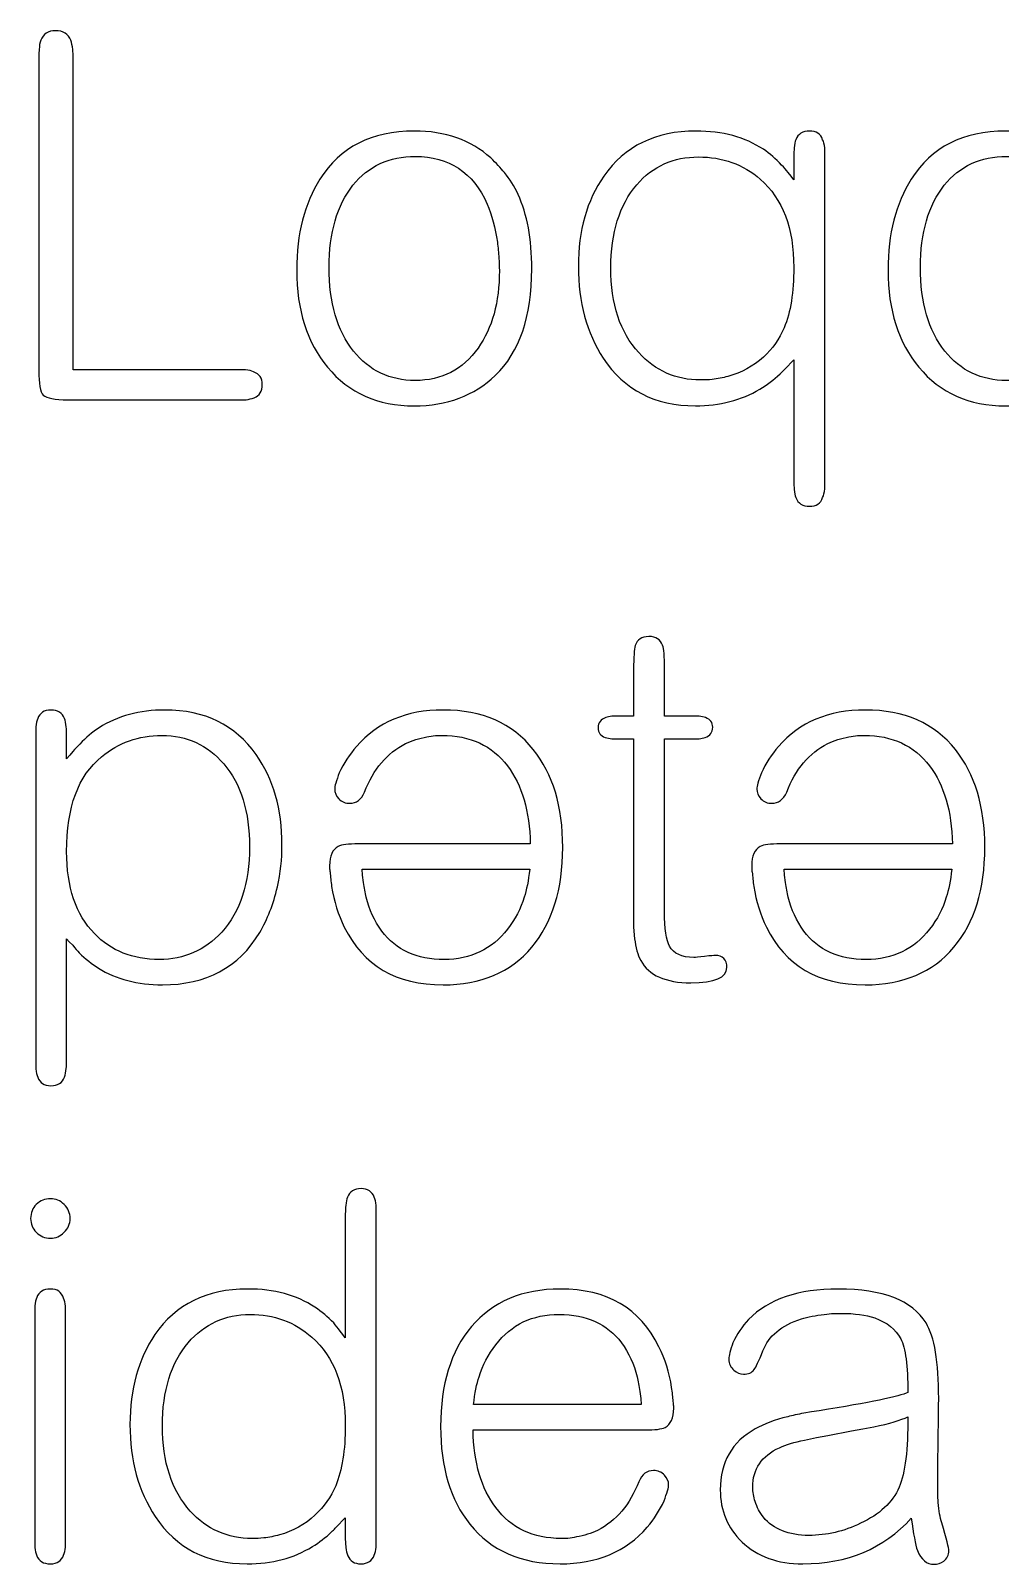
# Model space of a CAD drawing. Header units: centimetres. Extents: x -18.6 to 18.8, y -13 to 11.8.
# Drawn here: x -12.641 to -11.782, y 6.193 to 7.551 of the extents above; entities that cross this region are included whole.
import ezdxf

# ---------------------------------------------------------------- set-up
doc = ezdxf.new("R2010")
doc.units = ezdxf.units.CM
doc.header["$MEASUREMENT"] = 0
doc.layers.add('Layer 1', color=7, linetype='Continuous')

msp = doc.modelspace()

# ---------------------------------------------------------------- linework, layer by layer
at = {"layer": 'Layer 1', "color": 250}
for points, knots in [([(-12.45113, 7.25028), (-12.44814, 7.24998), (-12.44575, 7.24939), (-12.44395, 7.24849), (-12.43887, 7.24669), (-12.43632, 7.24295), (-12.43632, 7.23727), (-12.43632, 7.23128), (-12.43872, 7.22739), (-12.4435, 7.2256), (-12.4456, 7.2247), (-12.44799, 7.2241), (-12.45069, 7.2238), (-12.45069, 7.2238), (-12.60868, 7.2238), (-12.60868, 7.2238), (-12.62006, 7.2238), (-12.62724, 7.22515), (-12.63023, 7.22784), (-12.63292, 7.23083), (-12.63427, 7.23801), (-12.63427, 7.24939), (-12.63427, 7.24939), (-12.63427, 7.52992), (-12.63427, 7.52992), (-12.63427, 7.52992), (-12.63382, 7.53396), (-12.63382, 7.53396), (-12.63382, 7.53725), (-12.63337, 7.53995), (-12.63247, 7.54204), (-12.63038, 7.54773), (-12.62604, 7.55057), (-12.61946, 7.55057), (-12.61257, 7.55057), (-12.60809, 7.54773), (-12.60599, 7.54204), (-12.60509, 7.53995), (-12.60449, 7.53725), (-12.6042, 7.53396), (-12.6039, 7.53187), (-12.60375, 7.52902), (-12.60375, 7.52543), (-12.60375, 7.52543), (-12.60375, 7.25028), (-12.60375, 7.25028), (-12.60375, 7.25028), (-12.45113, 7.25028), (-12.45113, 7.25028)], [0, 0, 0, 0, 0.0625, 0.0625, 0.0625, 0.125, 0.125, 0.125, 0.1875, 0.1875, 0.1875, 0.25, 0.25, 0.25, 0.3125, 0.3125, 0.3125, 0.375, 0.375, 0.375, 0.4375, 0.4375, 0.4375, 0.5, 0.5, 0.5, 0.5625, 0.5625, 0.5625, 0.625, 0.625, 0.625, 0.6875, 0.6875, 0.6875, 0.75, 0.75, 0.75, 0.8125, 0.8125, 0.8125, 0.875, 0.875, 0.875, 0.9375, 0.9375, 0.9375, 1, 1, 1, 1]), ([(-12.19753, 7.33961), (-12.19753, 7.29741), (-12.2083, 7.26599), (-12.22985, 7.24535), (-12.2487, 7.22739), (-12.27264, 7.21841), (-12.30166, 7.21841), (-12.33398, 7.21841), (-12.35957, 7.22978), (-12.37842, 7.25253), (-12.39667, 7.27437), (-12.4058, 7.3031), (-12.4058, 7.33871), (-12.4058, 7.37073), (-12.39892, 7.39751), (-12.38515, 7.41905), (-12.3672, 7.44748), (-12.33937, 7.4617), (-12.30166, 7.4617), (-12.27413, 7.4617), (-12.25154, 7.45377), (-12.23389, 7.43791), (-12.2291, 7.43342), (-12.22506, 7.42908), (-12.22177, 7.42489), (-12.21698, 7.4192), (-12.21294, 7.41277), (-12.20965, 7.40559), (-12.20157, 7.38823), (-12.19753, 7.36624), (-12.19753, 7.33961)], [0, 0, 0, 0, 0.1, 0.1, 0.1, 0.2, 0.2, 0.2, 0.3, 0.3, 0.3, 0.4, 0.4, 0.4, 0.5, 0.5, 0.5, 0.6, 0.6, 0.6, 0.7, 0.7, 0.7, 0.8, 0.8, 0.8, 0.9, 0.9, 0.9, 1, 1, 1, 1]), ([(-11.96547, 7.4388), (-11.96547, 7.4421), (-11.96532, 7.44479), (-11.96502, 7.44688), (-11.96472, 7.44988), (-11.96427, 7.45227), (-11.96367, 7.45407), (-11.96158, 7.45915), (-11.95754, 7.4617), (-11.95155, 7.4617), (-11.94557, 7.4617), (-11.94168, 7.45915), (-11.93988, 7.45407), (-11.93899, 7.45227), (-11.93839, 7.44988), (-11.93809, 7.44688), (-11.93809, 7.44688), (-11.93809, 7.1448), (-11.93809, 7.1448), (-11.93839, 7.14181), (-11.93899, 7.13926), (-11.93988, 7.13717), (-11.94168, 7.13208), (-11.94557, 7.12954), (-11.95155, 7.12954), (-11.95754, 7.12954), (-11.96158, 7.13208), (-11.96367, 7.13717), (-11.96427, 7.13897), (-11.96472, 7.14136), (-11.96502, 7.14435), (-11.96532, 7.14645), (-11.96547, 7.14914), (-11.96547, 7.15243), (-11.96547, 7.15243), (-11.96547, 7.25926), (-11.96547, 7.25926), (-11.96547, 7.25926), (-11.96816, 7.25657), (-11.96816, 7.25657), (-11.96816, 7.25657), (-11.97086, 7.25342), (-11.97086, 7.25342), (-11.97325, 7.25103), (-11.97549, 7.24879), (-11.97759, 7.24669), (-11.98327, 7.24131), (-11.98926, 7.23682), (-11.99554, 7.23323), (-12.012, 7.22335), (-12.031, 7.21841), (-12.05255, 7.21841), (-12.08846, 7.21841), (-12.11569, 7.23248), (-12.13424, 7.26061), (-12.1489, 7.28305), (-12.15623, 7.31013), (-12.15623, 7.34185), (-12.15623, 7.37357), (-12.14875, 7.4002), (-12.13379, 7.42175), (-12.11524, 7.44838), (-12.08801, 7.4617), (-12.0521, 7.4617), (-12.02846, 7.4617), (-12.00856, 7.45631), (-11.9924, 7.44554), (-11.98672, 7.44165), (-11.98133, 7.43701), (-11.97624, 7.43162), (-11.97415, 7.42953), (-11.9722, 7.42728), (-11.97041, 7.42489), (-11.97041, 7.42489), (-11.96771, 7.42175), (-11.96771, 7.42175), (-11.96771, 7.42175), (-11.96547, 7.41861), (-11.96547, 7.41861), (-11.96547, 7.41861), (-11.96547, 7.4388), (-11.96547, 7.4388)], [0, 0, 0, 0, 0.037037, 0.037037, 0.037037, 0.0740741, 0.0740741, 0.0740741, 0.1111111, 0.1111111, 0.1111111, 0.1481481, 0.1481481, 0.1481481, 0.1851852, 0.1851852, 0.1851852, 0.2222222, 0.2222222, 0.2222222, 0.2592593, 0.2592593, 0.2592593, 0.2962963, 0.2962963, 0.2962963, 0.3333333, 0.3333333, 0.3333333, 0.3703704, 0.3703704, 0.3703704, 0.4074074, 0.4074074, 0.4074074, 0.4444444, 0.4444444, 0.4444444, 0.4814815, 0.4814815, 0.4814815, 0.5185185, 0.5185185, 0.5185185, 0.5555556, 0.5555556, 0.5555556, 0.5925926, 0.5925926, 0.5925926, 0.6296296, 0.6296296, 0.6296296, 0.6666667, 0.6666667, 0.6666667, 0.7037037, 0.7037037, 0.7037037, 0.7407407, 0.7407407, 0.7407407, 0.7777778, 0.7777778, 0.7777778, 0.8148148, 0.8148148, 0.8148148, 0.8518519, 0.8518519, 0.8518519, 0.8888889, 0.8888889, 0.8888889, 0.9259259, 0.9259259, 0.9259259, 0.962963, 0.962963, 0.962963, 1, 1, 1, 1]), ([(-11.67371, 7.33961), (-11.67371, 7.29741), (-11.68448, 7.26599), (-11.70603, 7.24535), (-11.72488, 7.22739), (-11.74882, 7.21841), (-11.77784, 7.21841), (-11.81016, 7.21841), (-11.83575, 7.22978), (-11.8546, 7.25253), (-11.87285, 7.27437), (-11.88198, 7.3031), (-11.88198, 7.33871), (-11.88198, 7.37073), (-11.8751, 7.39751), (-11.86133, 7.41905), (-11.84338, 7.44748), (-11.81555, 7.4617), (-11.77784, 7.4617), (-11.75031, 7.4617), (-11.72772, 7.45377), (-11.71007, 7.43791), (-11.70528, 7.43342), (-11.70124, 7.42908), (-11.69795, 7.42489), (-11.69316, 7.4192), (-11.68912, 7.41277), (-11.68583, 7.40559), (-11.67775, 7.38823), (-11.67371, 7.36624), (-11.67371, 7.33961)], [0, 0, 0, 0, 0.1, 0.1, 0.1, 0.2, 0.2, 0.2, 0.3, 0.3, 0.3, 0.4, 0.4, 0.4, 0.5, 0.5, 0.5, 0.6, 0.6, 0.6, 0.7, 0.7, 0.7, 0.8, 0.8, 0.8, 0.9, 0.9, 0.9, 1, 1, 1, 1]), ([(-12.22626, 7.33826), (-12.22626, 7.34185), (-12.22641, 7.34544), (-12.22671, 7.34903), (-12.227, 7.35382), (-12.22745, 7.35861), (-12.22805, 7.3634), (-12.22985, 7.37596), (-12.23284, 7.38719), (-12.23703, 7.39706), (-12.2496, 7.42519), (-12.27084, 7.43925), (-12.30077, 7.43925), (-12.32381, 7.43925), (-12.34221, 7.43072), (-12.35598, 7.41367), (-12.37004, 7.39601), (-12.37707, 7.37177), (-12.37707, 7.34095), (-12.37707, 7.30983), (-12.36989, 7.28514), (-12.35553, 7.26689), (-12.34146, 7.24953), (-12.32321, 7.24086), (-12.30077, 7.24086), (-12.27713, 7.24086), (-12.25857, 7.25043), (-12.24511, 7.26958), (-12.23254, 7.28724), (-12.22626, 7.31013), (-12.22626, 7.33826)], [0, 0, 0, 0, 0.1, 0.1, 0.1, 0.2, 0.2, 0.2, 0.3, 0.3, 0.3, 0.4, 0.4, 0.4, 0.5, 0.5, 0.5, 0.6, 0.6, 0.6, 0.7, 0.7, 0.7, 0.8, 0.8, 0.8, 0.9, 0.9, 0.9, 1, 1, 1, 1]), ([(-12.12751, 7.3405), (-12.12751, 7.30848), (-12.11928, 7.2835), (-12.10282, 7.26554), (-12.08816, 7.24939), (-12.0699, 7.24131), (-12.04806, 7.24131), (-12.04447, 7.24131), (-12.04103, 7.24146), (-12.03774, 7.24175), (-12.03295, 7.24235), (-12.02831, 7.24325), (-12.02382, 7.24445), (-12.01185, 7.24774), (-12.00138, 7.25342), (-11.9924, 7.2615), (-11.98432, 7.26899), (-11.97819, 7.27766), (-11.974, 7.28754), (-11.96831, 7.3013), (-11.96547, 7.31911), (-11.96547, 7.34095), (-11.96547, 7.37566), (-11.97534, 7.4017), (-11.99509, 7.41905), (-12.01036, 7.43222), (-12.02861, 7.4388), (-12.04985, 7.4388), (-12.072, 7.4388), (-12.09025, 7.43057), (-12.10462, 7.41412), (-12.11988, 7.39616), (-12.12751, 7.37162), (-12.12751, 7.3405)], [0, 0, 0, 0, 0.0909091, 0.0909091, 0.0909091, 0.1818182, 0.1818182, 0.1818182, 0.2727273, 0.2727273, 0.2727273, 0.3636364, 0.3636364, 0.3636364, 0.4545455, 0.4545455, 0.4545455, 0.5454545, 0.5454545, 0.5454545, 0.6363636, 0.6363636, 0.6363636, 0.7272727, 0.7272727, 0.7272727, 0.8181818, 0.8181818, 0.8181818, 0.9090909, 0.9090909, 0.9090909, 1, 1, 1, 1]), ([(-11.70244, 7.33826), (-11.70244, 7.34185), (-11.70259, 7.34544), (-11.70289, 7.34903), (-11.70318, 7.35382), (-11.70363, 7.35861), (-11.70423, 7.3634), (-11.70603, 7.37596), (-11.70902, 7.38719), (-11.71321, 7.39706), (-11.72578, 7.42519), (-11.74702, 7.43925), (-11.77695, 7.43925), (-11.79999, 7.43925), (-11.81839, 7.43072), (-11.83216, 7.41367), (-11.84622, 7.39601), (-11.85325, 7.37177), (-11.85325, 7.34095), (-11.85325, 7.30983), (-11.84607, 7.28514), (-11.83171, 7.26689), (-11.81764, 7.24953), (-11.79939, 7.24086), (-11.77695, 7.24086), (-11.75331, 7.24086), (-11.73475, 7.25043), (-11.72129, 7.26958), (-11.70872, 7.28724), (-11.70244, 7.31013), (-11.70244, 7.33826)], [0, 0, 0, 0, 0.1, 0.1, 0.1, 0.2, 0.2, 0.2, 0.3, 0.3, 0.3, 0.4, 0.4, 0.4, 0.5, 0.5, 0.5, 0.6, 0.6, 0.6, 0.7, 0.7, 0.7, 0.8, 0.8, 0.8, 0.9, 0.9, 0.9, 1, 1, 1, 1]), ([(-12.07993, 6.94371), (-12.07993, 6.94371), (-12.0494, 6.94371), (-12.0494, 6.94371), (-12.04731, 6.94341), (-12.04536, 6.94296), (-12.04357, 6.94236), (-12.03938, 6.94087), (-12.03729, 6.93802), (-12.03729, 6.93383), (-12.03729, 6.92935), (-12.03953, 6.92635), (-12.04402, 6.92486), (-12.04551, 6.92426), (-12.04731, 6.92381), (-12.0494, 6.92351), (-12.0494, 6.92351), (-12.07993, 6.92351), (-12.07993, 6.92351), (-12.07993, 6.92351), (-12.07993, 6.77045), (-12.07993, 6.77045), (-12.07993, 6.75549), (-12.07843, 6.74531), (-12.07544, 6.73993), (-12.07185, 6.73334), (-12.06467, 6.73005), (-12.05389, 6.73005), (-12.0527, 6.73005), (-12.04955, 6.73035), (-12.04447, 6.73095), (-12.03908, 6.73155), (-12.03594, 6.73185), (-12.03504, 6.73185), (-12.02816, 6.73185), (-12.02472, 6.72826), (-12.02472, 6.72107), (-12.02472, 6.7121), (-12.03534, 6.70761), (-12.05659, 6.70761), (-12.07903, 6.70761), (-12.09384, 6.71419), (-12.10102, 6.72736), (-12.10372, 6.73245), (-12.10551, 6.73888), (-12.10641, 6.74666), (-12.10641, 6.74666), (-12.10731, 6.75698), (-12.10731, 6.75698), (-12.10731, 6.75698), (-12.10731, 6.92351), (-12.10731, 6.92351), (-12.10731, 6.92351), (-12.12661, 6.92351), (-12.12661, 6.92351), (-12.1287, 6.92381), (-12.13065, 6.92426), (-12.13244, 6.92486), (-12.13663, 6.92635), (-12.13873, 6.9292), (-12.13873, 6.93339), (-12.13873, 6.93787), (-12.13648, 6.94087), (-12.13199, 6.94236), (-12.1305, 6.94296), (-12.1287, 6.94341), (-12.12661, 6.94371), (-12.12661, 6.94371), (-12.10731, 6.94371), (-12.10731, 6.94371), (-12.10731, 6.94371), (-12.10731, 6.985), (-12.10731, 6.985), (-12.10731, 6.99608), (-12.10686, 7.00311), (-12.10596, 7.0061), (-12.10417, 7.01149), (-12.10013, 7.01418), (-12.09384, 7.01418), (-12.08756, 7.01418), (-12.08352, 7.01164), (-12.08172, 7.00655), (-12.08053, 7.00326), (-12.07993, 6.99653), (-12.07993, 6.98635), (-12.07993, 6.98635), (-12.07993, 6.94371), (-12.07993, 6.94371)], [0, 0, 0, 0, 0.0344828, 0.0344828, 0.0344828, 0.0689655, 0.0689655, 0.0689655, 0.1034483, 0.1034483, 0.1034483, 0.137931, 0.137931, 0.137931, 0.1724138, 0.1724138, 0.1724138, 0.2068966, 0.2068966, 0.2068966, 0.2413793, 0.2413793, 0.2413793, 0.2758621, 0.2758621, 0.2758621, 0.3103448, 0.3103448, 0.3103448, 0.3448276, 0.3448276, 0.3448276, 0.3793103, 0.3793103, 0.3793103, 0.4137931, 0.4137931, 0.4137931, 0.4482759, 0.4482759, 0.4482759, 0.4827586, 0.4827586, 0.4827586, 0.5172414, 0.5172414, 0.5172414, 0.5517241, 0.5517241, 0.5517241, 0.5862069, 0.5862069, 0.5862069, 0.6206897, 0.6206897, 0.6206897, 0.6551724, 0.6551724, 0.6551724, 0.6896552, 0.6896552, 0.6896552, 0.7241379, 0.7241379, 0.7241379, 0.7586207, 0.7586207, 0.7586207, 0.7931034, 0.7931034, 0.7931034, 0.8275862, 0.8275862, 0.8275862, 0.862069, 0.862069, 0.862069, 0.8965517, 0.8965517, 0.8965517, 0.9310345, 0.9310345, 0.9310345, 0.9655172, 0.9655172, 0.9655172, 1, 1, 1, 1]), ([(-12.60958, 6.63938), (-12.60958, 6.63609), (-12.60973, 6.63355), (-12.61003, 6.63175), (-12.61033, 6.62876), (-12.61078, 6.62622), (-12.61138, 6.62412), (-12.61347, 6.61903), (-12.61751, 6.61649), (-12.6235, 6.61649), (-12.62948, 6.61649), (-12.63337, 6.61903), (-12.63517, 6.62412), (-12.63606, 6.62592), (-12.63666, 6.62831), (-12.63696, 6.6313), (-12.63696, 6.6313), (-12.63696, 6.93428), (-12.63696, 6.93428), (-12.63666, 6.93728), (-12.63606, 6.93967), (-12.63517, 6.94147), (-12.63337, 6.94655), (-12.62948, 6.9491), (-12.6235, 6.9491), (-12.61751, 6.9491), (-12.61347, 6.94655), (-12.61138, 6.94147), (-12.61078, 6.93967), (-12.61033, 6.93728), (-12.61003, 6.93428), (-12.60973, 6.93219), (-12.60958, 6.9295), (-12.60958, 6.9262), (-12.60958, 6.9262), (-12.60958, 6.90601), (-12.60958, 6.90601), (-12.60958, 6.90601), (-12.60689, 6.90915), (-12.60689, 6.90915), (-12.60689, 6.90915), (-12.6042, 6.91229), (-12.6042, 6.91229), (-12.6021, 6.91468), (-12.60001, 6.91693), (-12.59791, 6.91902), (-12.59253, 6.92471), (-12.58684, 6.9295), (-12.58085, 6.93339), (-12.5644, 6.94386), (-12.54495, 6.9491), (-12.5225, 6.9491), (-12.48719, 6.9491), (-12.46026, 6.93593), (-12.44171, 6.9096), (-12.42645, 6.88805), (-12.41882, 6.86142), (-12.41882, 6.8297), (-12.41882, 6.81713), (-12.42016, 6.80471), (-12.42286, 6.79244), (-12.42645, 6.77718), (-12.43168, 6.76372), (-12.43857, 6.75205), (-12.45712, 6.72122), (-12.48585, 6.70581), (-12.52475, 6.70581), (-12.54689, 6.70581), (-12.56574, 6.71075), (-12.5813, 6.72063), (-12.58729, 6.72422), (-12.59297, 6.72871), (-12.59836, 6.73409), (-12.60016, 6.73589), (-12.6021, 6.73813), (-12.6042, 6.74082), (-12.6042, 6.74082), (-12.60734, 6.74397), (-12.60734, 6.74397), (-12.60734, 6.74397), (-12.60958, 6.74666), (-12.60958, 6.74666), (-12.60958, 6.74666), (-12.60958, 6.63938), (-12.60958, 6.63938)], [0, 0, 0, 0, 0.0357143, 0.0357143, 0.0357143, 0.0714286, 0.0714286, 0.0714286, 0.1071429, 0.1071429, 0.1071429, 0.1428571, 0.1428571, 0.1428571, 0.1785714, 0.1785714, 0.1785714, 0.2142857, 0.2142857, 0.2142857, 0.25, 0.25, 0.25, 0.2857143, 0.2857143, 0.2857143, 0.3214286, 0.3214286, 0.3214286, 0.3571429, 0.3571429, 0.3571429, 0.3928571, 0.3928571, 0.3928571, 0.4285714, 0.4285714, 0.4285714, 0.4642857, 0.4642857, 0.4642857, 0.5, 0.5, 0.5, 0.5357143, 0.5357143, 0.5357143, 0.5714286, 0.5714286, 0.5714286, 0.6071429, 0.6071429, 0.6071429, 0.6428571, 0.6428571, 0.6428571, 0.6785714, 0.6785714, 0.6785714, 0.7142857, 0.7142857, 0.7142857, 0.75, 0.75, 0.75, 0.7857143, 0.7857143, 0.7857143, 0.8214286, 0.8214286, 0.8214286, 0.8571429, 0.8571429, 0.8571429, 0.8928571, 0.8928571, 0.8928571, 0.9285714, 0.9285714, 0.9285714, 0.9642857, 0.9642857, 0.9642857, 1, 1, 1, 1]), ([(-12.19887, 6.8306), (-12.19947, 6.85962), (-12.20621, 6.88266), (-12.21907, 6.89972), (-12.23284, 6.91768), (-12.25214, 6.92665), (-12.27698, 6.92665), (-12.27698, 6.92665), (-12.28281, 6.92665), (-12.28281, 6.92665), (-12.2855, 6.92635), (-12.28805, 6.9259), (-12.29044, 6.92531), (-12.29732, 6.92411), (-12.30361, 6.92216), (-12.30929, 6.91947), (-12.32575, 6.91109), (-12.33787, 6.89673), (-12.34565, 6.87638), (-12.34864, 6.8698), (-12.35298, 6.86651), (-12.35867, 6.86651), (-12.36256, 6.86651), (-12.36585, 6.86785), (-12.36854, 6.87055), (-12.37094, 6.87324), (-12.37213, 6.87608), (-12.37213, 6.87907), (-12.37213, 6.88027), (-12.37183, 6.88207), (-12.37124, 6.88446), (-12.37034, 6.88715), (-12.36929, 6.89015), (-12.36809, 6.89344), (-12.3642, 6.90182), (-12.35912, 6.9096), (-12.35283, 6.91678), (-12.33428, 6.93832), (-12.30869, 6.9491), (-12.27608, 6.9491), (-12.24137, 6.9491), (-12.21473, 6.93743), (-12.19618, 6.91408), (-12.17882, 6.89254), (-12.17015, 6.86366), (-12.17015, 6.82745), (-12.17015, 6.79035), (-12.17927, 6.76087), (-12.19753, 6.73903), (-12.21638, 6.71689), (-12.24256, 6.70581), (-12.27608, 6.70581), (-12.31767, 6.70581), (-12.34685, 6.72287), (-12.36361, 6.75698), (-12.36899, 6.76776), (-12.37273, 6.77973), (-12.37483, 6.79289), (-12.37543, 6.79738), (-12.37587, 6.80157), (-12.37617, 6.80546), (-12.37647, 6.80696), (-12.37662, 6.8083), (-12.37662, 6.8095), (-12.37662, 6.8095), (-12.37662, 6.8113), (-12.37662, 6.8113), (-12.37662, 6.81997), (-12.37408, 6.82566), (-12.36899, 6.82835), (-12.366, 6.82985), (-12.36001, 6.8306), (-12.35104, 6.8306), (-12.35104, 6.8306), (-12.19887, 6.8306), (-12.19887, 6.8306)], [0, 0, 0, 0, 0.04, 0.04, 0.04, 0.08, 0.08, 0.08, 0.12, 0.12, 0.12, 0.16, 0.16, 0.16, 0.2, 0.2, 0.2, 0.24, 0.24, 0.24, 0.28, 0.28, 0.28, 0.32, 0.32, 0.32, 0.36, 0.36, 0.36, 0.4, 0.4, 0.4, 0.44, 0.44, 0.44, 0.48, 0.48, 0.48, 0.52, 0.52, 0.52, 0.56, 0.56, 0.56, 0.6, 0.6, 0.6, 0.64, 0.64, 0.64, 0.68, 0.68, 0.68, 0.72, 0.72, 0.72, 0.76, 0.76, 0.76, 0.8, 0.8, 0.8, 0.84, 0.84, 0.84, 0.88, 0.88, 0.88, 0.92, 0.92, 0.92, 0.96, 0.96, 0.96, 1, 1, 1, 1]), ([(-11.82497, 6.8306), (-11.82557, 6.85962), (-11.83231, 6.88266), (-11.84517, 6.89972), (-11.85894, 6.91768), (-11.87824, 6.92665), (-11.90308, 6.92665), (-11.90308, 6.92665), (-11.90891, 6.92665), (-11.90891, 6.92665), (-11.9116, 6.92635), (-11.91415, 6.9259), (-11.91654, 6.92531), (-11.92342, 6.92411), (-11.92971, 6.92216), (-11.93539, 6.91947), (-11.95185, 6.91109), (-11.96397, 6.89673), (-11.97175, 6.87638), (-11.97474, 6.8698), (-11.97908, 6.86651), (-11.98477, 6.86651), (-11.98866, 6.86651), (-11.99195, 6.86785), (-11.99464, 6.87055), (-11.99704, 6.87324), (-11.99823, 6.87608), (-11.99823, 6.87907), (-11.99823, 6.88027), (-11.99793, 6.88207), (-11.99734, 6.88446), (-11.99644, 6.88715), (-11.99539, 6.89015), (-11.99419, 6.89344), (-11.9903, 6.90182), (-11.98522, 6.9096), (-11.97893, 6.91678), (-11.96038, 6.93832), (-11.93479, 6.9491), (-11.90218, 6.9491), (-11.86747, 6.9491), (-11.84083, 6.93743), (-11.82228, 6.91408), (-11.80492, 6.89254), (-11.79625, 6.86366), (-11.79625, 6.82745), (-11.79625, 6.79035), (-11.80537, 6.76087), (-11.82363, 6.73903), (-11.84248, 6.71689), (-11.86866, 6.70581), (-11.90218, 6.70581), (-11.94377, 6.70581), (-11.97295, 6.72287), (-11.98971, 6.75698), (-11.99509, 6.76776), (-11.99883, 6.77973), (-12.00093, 6.79289), (-12.00153, 6.79738), (-12.00197, 6.80157), (-12.00227, 6.80546), (-12.00257, 6.80696), (-12.00272, 6.8083), (-12.00272, 6.8095), (-12.00272, 6.8095), (-12.00272, 6.8113), (-12.00272, 6.8113), (-12.00272, 6.81997), (-12.00018, 6.82566), (-11.99509, 6.82835), (-11.9921, 6.82985), (-11.98611, 6.8306), (-11.97714, 6.8306), (-11.97714, 6.8306), (-11.82497, 6.8306), (-11.82497, 6.8306)], [0, 0, 0, 0, 0.04, 0.04, 0.04, 0.08, 0.08, 0.08, 0.12, 0.12, 0.12, 0.16, 0.16, 0.16, 0.2, 0.2, 0.2, 0.24, 0.24, 0.24, 0.28, 0.28, 0.28, 0.32, 0.32, 0.32, 0.36, 0.36, 0.36, 0.4, 0.4, 0.4, 0.44, 0.44, 0.44, 0.48, 0.48, 0.48, 0.52, 0.52, 0.52, 0.56, 0.56, 0.56, 0.6, 0.6, 0.6, 0.64, 0.64, 0.64, 0.68, 0.68, 0.68, 0.72, 0.72, 0.72, 0.76, 0.76, 0.76, 0.8, 0.8, 0.8, 0.84, 0.84, 0.84, 0.88, 0.88, 0.88, 0.92, 0.92, 0.92, 0.96, 0.96, 0.96, 1, 1, 1, 1]), ([(-12.44754, 6.8279), (-12.44754, 6.85902), (-12.45517, 6.88356), (-12.47044, 6.90152), (-12.4848, 6.91827), (-12.50305, 6.92665), (-12.5252, 6.92665), (-12.54584, 6.92665), (-12.56365, 6.92037), (-12.57861, 6.9078), (-12.59926, 6.89104), (-12.60958, 6.86306), (-12.60958, 6.82386), (-12.60958, 6.79214), (-12.60135, 6.76791), (-12.58489, 6.75115), (-12.57023, 6.73589), (-12.55108, 6.72826), (-12.52744, 6.72826), (-12.5056, 6.72826), (-12.48719, 6.73634), (-12.47223, 6.7525), (-12.45577, 6.77075), (-12.44754, 6.79588), (-12.44754, 6.8279)], [0, 0, 0, 0, 0.125, 0.125, 0.125, 0.25, 0.25, 0.25, 0.375, 0.375, 0.375, 0.5, 0.5, 0.5, 0.625, 0.625, 0.625, 0.75, 0.75, 0.75, 0.875, 0.875, 0.875, 1, 1, 1, 1]), ([(-12.3479, 6.80815), (-12.3479, 6.80815), (-12.34745, 6.80277), (-12.34745, 6.80277), (-12.34745, 6.80277), (-12.34655, 6.79648), (-12.34655, 6.79648), (-12.34595, 6.7917), (-12.3452, 6.78736), (-12.3443, 6.78347), (-12.34161, 6.77239), (-12.33697, 6.76237), (-12.33039, 6.75339), (-12.31782, 6.73664), (-12.29942, 6.72826), (-12.27518, 6.72826), (-12.25154, 6.72826), (-12.23284, 6.73723), (-12.21907, 6.75519), (-12.21219, 6.76387), (-12.20725, 6.77329), (-12.20426, 6.78347), (-12.20217, 6.78975), (-12.20052, 6.79798), (-12.19932, 6.80815), (-12.19932, 6.80815), (-12.3479, 6.80815), (-12.3479, 6.80815)], [0, 0, 0, 0, 0.1111111, 0.1111111, 0.1111111, 0.2222222, 0.2222222, 0.2222222, 0.3333333, 0.3333333, 0.3333333, 0.4444444, 0.4444444, 0.4444444, 0.5555556, 0.5555556, 0.5555556, 0.6666667, 0.6666667, 0.6666667, 0.7777778, 0.7777778, 0.7777778, 0.8888889, 0.8888889, 0.8888889, 1, 1, 1, 1]), ([(-11.974, 6.80815), (-11.974, 6.80815), (-11.97355, 6.80277), (-11.97355, 6.80277), (-11.97355, 6.80277), (-11.97265, 6.79648), (-11.97265, 6.79648), (-11.97205, 6.7917), (-11.9713, 6.78736), (-11.9704, 6.78347), (-11.96771, 6.77239), (-11.96307, 6.76237), (-11.95649, 6.75339), (-11.94392, 6.73664), (-11.92552, 6.72826), (-11.90128, 6.72826), (-11.87764, 6.72826), (-11.85894, 6.73723), (-11.84517, 6.75519), (-11.83829, 6.76387), (-11.83335, 6.77329), (-11.83036, 6.78347), (-11.82827, 6.78975), (-11.82662, 6.79798), (-11.82542, 6.80815), (-11.82542, 6.80815), (-11.974, 6.80815), (-11.974, 6.80815)], [0, 0, 0, 0, 0.1111111, 0.1111111, 0.1111111, 0.2222222, 0.2222222, 0.2222222, 0.3333333, 0.3333333, 0.3333333, 0.4444444, 0.4444444, 0.4444444, 0.5555556, 0.5555556, 0.5555556, 0.6666667, 0.6666667, 0.6666667, 0.7777778, 0.7777778, 0.7777778, 0.8888889, 0.8888889, 0.8888889, 1, 1, 1, 1]), ([(-12.36271, 6.50293), (-12.36271, 6.50622), (-12.36256, 6.50876), (-12.36226, 6.51056), (-12.36196, 6.51355), (-12.36151, 6.51594), (-12.36091, 6.51774), (-12.35882, 6.52283), (-12.35478, 6.52537), (-12.34879, 6.52537), (-12.34281, 6.52537), (-12.33892, 6.52283), (-12.33712, 6.51774), (-12.33623, 6.51594), (-12.33563, 6.51355), (-12.33533, 6.51056), (-12.33533, 6.51056), (-12.33533, 6.20803), (-12.33533, 6.20803), (-12.33563, 6.20503), (-12.33623, 6.20264), (-12.33712, 6.20084), (-12.33892, 6.19576), (-12.34281, 6.19321), (-12.34879, 6.19321), (-12.35478, 6.19321), (-12.35867, 6.19561), (-12.36046, 6.2004), (-12.36136, 6.20249), (-12.36196, 6.20488), (-12.36226, 6.20758), (-12.36226, 6.20758), (-12.36271, 6.21566), (-12.36271, 6.21566), (-12.36271, 6.21566), (-12.36271, 6.23406), (-12.36271, 6.23406), (-12.36271, 6.23406), (-12.3654, 6.23137), (-12.3654, 6.23137), (-12.3654, 6.23137), (-12.3681, 6.22822), (-12.3681, 6.22822), (-12.37049, 6.22583), (-12.37273, 6.22359), (-12.37483, 6.22149), (-12.38021, 6.2164), (-12.3859, 6.21207), (-12.39189, 6.20847), (-12.40834, 6.1983), (-12.42764, 6.19321), (-12.44979, 6.19321), (-12.4854, 6.19321), (-12.51248, 6.20713), (-12.53103, 6.23496), (-12.54599, 6.2574), (-12.55347, 6.28463), (-12.55347, 6.31665), (-12.55347, 6.34777), (-12.54614, 6.37425), (-12.53148, 6.3961), (-12.51293, 6.42303), (-12.48555, 6.4365), (-12.44934, 6.4365), (-12.4257, 6.4365), (-12.4058, 6.43111), (-12.38964, 6.42034), (-12.38366, 6.41645), (-12.37812, 6.41181), (-12.37303, 6.40642), (-12.37124, 6.40433), (-12.36929, 6.40193), (-12.3672, 6.39924), (-12.3672, 6.39924), (-12.36495, 6.3961), (-12.36495, 6.3961), (-12.36495, 6.3961), (-12.36271, 6.39341), (-12.36271, 6.39341), (-12.36271, 6.39341), (-12.36271, 6.50293), (-12.36271, 6.50293)], [0, 0, 0, 0, 0.037037, 0.037037, 0.037037, 0.0740741, 0.0740741, 0.0740741, 0.1111111, 0.1111111, 0.1111111, 0.1481481, 0.1481481, 0.1481481, 0.1851852, 0.1851852, 0.1851852, 0.2222222, 0.2222222, 0.2222222, 0.2592593, 0.2592593, 0.2592593, 0.2962963, 0.2962963, 0.2962963, 0.3333333, 0.3333333, 0.3333333, 0.3703704, 0.3703704, 0.3703704, 0.4074074, 0.4074074, 0.4074074, 0.4444444, 0.4444444, 0.4444444, 0.4814815, 0.4814815, 0.4814815, 0.5185185, 0.5185185, 0.5185185, 0.5555556, 0.5555556, 0.5555556, 0.5925926, 0.5925926, 0.5925926, 0.6296296, 0.6296296, 0.6296296, 0.6666667, 0.6666667, 0.6666667, 0.7037037, 0.7037037, 0.7037037, 0.7407407, 0.7407407, 0.7407407, 0.7777778, 0.7777778, 0.7777778, 0.8148148, 0.8148148, 0.8148148, 0.8518519, 0.8518519, 0.8518519, 0.8888889, 0.8888889, 0.8888889, 0.9259259, 0.9259259, 0.9259259, 0.962963, 0.962963, 0.962963, 1, 1, 1, 1]), ([(-12.60644, 6.49889), (-12.60644, 6.4941), (-12.60824, 6.49006), (-12.61183, 6.48677), (-12.61512, 6.48318), (-12.61916, 6.48138), (-12.62395, 6.48138), (-12.62873, 6.48138), (-12.63292, 6.48318), (-12.63651, 6.48677), (-12.63981, 6.49006), (-12.64145, 6.4941), (-12.64145, 6.49889), (-12.64145, 6.50397), (-12.63981, 6.50816), (-12.63651, 6.51146), (-12.63292, 6.51475), (-12.62873, 6.51639), (-12.62395, 6.51639), (-12.61916, 6.51639), (-12.61512, 6.51475), (-12.61183, 6.51146), (-12.60824, 6.50786), (-12.60644, 6.50368), (-12.60644, 6.49889)], [0, 0, 0, 0, 0.125, 0.125, 0.125, 0.25, 0.25, 0.25, 0.375, 0.375, 0.375, 0.5, 0.5, 0.5, 0.625, 0.625, 0.625, 0.75, 0.75, 0.75, 0.875, 0.875, 0.875, 1, 1, 1, 1]), ([(-12.61048, 6.20803), (-12.61078, 6.20503), (-12.61138, 6.20264), (-12.61228, 6.20084), (-12.61407, 6.19576), (-12.61796, 6.19321), (-12.62395, 6.19321), (-12.63023, 6.19321), (-12.63427, 6.19561), (-12.63606, 6.2004), (-12.63696, 6.20249), (-12.63756, 6.20488), (-12.63786, 6.20758), (-12.63786, 6.20758), (-12.63786, 6.42168), (-12.63786, 6.42168), (-12.63756, 6.42468), (-12.63696, 6.42707), (-12.63606, 6.42887), (-12.63427, 6.43395), (-12.63023, 6.4365), (-12.62395, 6.4365), (-12.61796, 6.4365), (-12.61407, 6.4338), (-12.61228, 6.42842), (-12.61138, 6.42662), (-12.61078, 6.42423), (-12.61048, 6.42123), (-12.61048, 6.42123), (-12.61048, 6.20803), (-12.61048, 6.20803)], [0, 0, 0, 0, 0.1, 0.1, 0.1, 0.2, 0.2, 0.2, 0.3, 0.3, 0.3, 0.4, 0.4, 0.4, 0.5, 0.5, 0.5, 0.6, 0.6, 0.6, 0.7, 0.7, 0.7, 0.8, 0.8, 0.8, 0.9, 0.9, 0.9, 1, 1, 1, 1]), ([(-12.2496, 6.31171), (-12.249, 6.28269), (-12.24226, 6.25979), (-12.2294, 6.24304), (-12.21563, 6.22478), (-12.19633, 6.21566), (-12.17149, 6.21566), (-12.17149, 6.21566), (-12.16566, 6.21566), (-12.16566, 6.21566), (-12.16297, 6.21596), (-12.16042, 6.2164), (-12.15803, 6.217), (-12.15115, 6.2182), (-12.14486, 6.22015), (-12.13918, 6.22284), (-12.12272, 6.23122), (-12.1106, 6.24558), (-12.10282, 6.26593), (-12.09983, 6.27251), (-12.09549, 6.2758), (-12.0898, 6.2758), (-12.08591, 6.2758), (-12.08262, 6.27446), (-12.07993, 6.27176), (-12.07753, 6.26907), (-12.07634, 6.26623), (-12.07634, 6.26324), (-12.07634, 6.26204), (-12.07663, 6.26024), (-12.07723, 6.25785), (-12.07813, 6.25516), (-12.07918, 6.25216), (-12.08038, 6.24887), (-12.08427, 6.24049), (-12.0892, 6.23271), (-12.09519, 6.22553), (-12.11404, 6.20399), (-12.13977, 6.19321), (-12.17239, 6.19321), (-12.2071, 6.19321), (-12.23374, 6.20488), (-12.25229, 6.22822), (-12.26964, 6.24977), (-12.27832, 6.27865), (-12.27832, 6.31485), (-12.27832, 6.35196), (-12.2692, 6.38144), (-12.25094, 6.40328), (-12.23209, 6.42542), (-12.20591, 6.4365), (-12.17239, 6.4365), (-12.1308, 6.4365), (-12.10162, 6.41944), (-12.08486, 6.38533), (-12.07948, 6.37455), (-12.07574, 6.36258), (-12.07364, 6.34942), (-12.07304, 6.34493), (-12.07259, 6.34074), (-12.0723, 6.33685), (-12.072, 6.33535), (-12.07185, 6.33401), (-12.07185, 6.33281), (-12.07185, 6.33281), (-12.07185, 6.33101), (-12.07185, 6.33101), (-12.07185, 6.32234), (-12.07439, 6.31665), (-12.07948, 6.31396), (-12.08247, 6.31246), (-12.08845, 6.31171), (-12.09743, 6.31171), (-12.09743, 6.31171), (-12.2496, 6.31171), (-12.2496, 6.31171)], [0, 0, 0, 0, 0.04, 0.04, 0.04, 0.08, 0.08, 0.08, 0.12, 0.12, 0.12, 0.16, 0.16, 0.16, 0.2, 0.2, 0.2, 0.24, 0.24, 0.24, 0.28, 0.28, 0.28, 0.32, 0.32, 0.32, 0.36, 0.36, 0.36, 0.4, 0.4, 0.4, 0.44, 0.44, 0.44, 0.48, 0.48, 0.48, 0.52, 0.52, 0.52, 0.56, 0.56, 0.56, 0.6, 0.6, 0.6, 0.64, 0.64, 0.64, 0.68, 0.68, 0.68, 0.72, 0.72, 0.72, 0.76, 0.76, 0.76, 0.8, 0.8, 0.8, 0.84, 0.84, 0.84, 0.88, 0.88, 0.88, 0.92, 0.92, 0.92, 0.96, 0.96, 0.96, 1, 1, 1, 1]), ([(-11.86447, 6.34493), (-11.86447, 6.36857), (-11.86657, 6.38443), (-11.87076, 6.39251), (-11.87525, 6.40089), (-11.88288, 6.40702), (-11.89365, 6.41091), (-11.90173, 6.4136), (-11.9116, 6.41495), (-11.92327, 6.41495), (-11.92327, 6.41495), (-11.93001, 6.41495), (-11.93001, 6.41495), (-11.9327, 6.41465), (-11.93554, 6.41435), (-11.93854, 6.41405), (-11.94602, 6.41316), (-11.95275, 6.41181), (-11.95873, 6.41001), (-11.97639, 6.40433), (-11.98776, 6.3949), (-11.99285, 6.38173), (-11.99644, 6.37276), (-11.99898, 6.36722), (-12.00048, 6.36513), (-12.00257, 6.36243), (-12.00572, 6.36109), (-12.0099, 6.36109), (-12.0132, 6.36109), (-12.01604, 6.36228), (-12.01843, 6.36468), (-12.02143, 6.36707), (-12.02292, 6.37036), (-12.02292, 6.37455), (-12.02292, 6.37605), (-12.02262, 6.37799), (-12.02202, 6.38039), (-12.02143, 6.38308), (-12.02053, 6.38592), (-12.01933, 6.38892), (-12.01604, 6.3964), (-12.0114, 6.40328), (-12.00542, 6.40956), (-11.98776, 6.42752), (-11.96128, 6.4365), (-11.92597, 6.4365), (-11.88647, 6.4365), (-11.86058, 6.42647), (-11.84832, 6.40642), (-11.84083, 6.39445), (-11.83709, 6.37216), (-11.83709, 6.33954), (-11.83709, 6.33565), (-11.83724, 6.32323), (-11.83754, 6.30229), (-11.83784, 6.28134), (-11.83799, 6.26907), (-11.83799, 6.26548), (-11.83799, 6.2586), (-11.83784, 6.25261), (-11.83754, 6.24753), (-11.83694, 6.24004), (-11.8359, 6.23406), (-11.8344, 6.22957), (-11.83021, 6.21521), (-11.82812, 6.20698), (-11.82812, 6.20488), (-11.82812, 6.20099), (-11.82961, 6.19785), (-11.83261, 6.19546), (-11.8353, 6.19366), (-11.83814, 6.19276), (-11.84113, 6.19276), (-11.84772, 6.19276), (-11.85265, 6.1968), (-11.85595, 6.20488), (-11.85774, 6.21027), (-11.85954, 6.21985), (-11.86133, 6.23361), (-11.88587, 6.20668), (-11.91789, 6.19321), (-11.95739, 6.19321), (-11.97983, 6.19321), (-11.99779, 6.19965), (-12.01125, 6.21251), (-12.02412, 6.22478), (-12.03055, 6.24019), (-12.03055, 6.25875), (-12.03055, 6.28328), (-12.02023, 6.30124), (-11.99958, 6.31261), (-11.9918, 6.3171), (-11.98223, 6.32069), (-11.97085, 6.32338), (-11.96666, 6.32458), (-11.96188, 6.32563), (-11.95649, 6.32653), (-11.95649, 6.32653), (-11.94976, 6.32787), (-11.94976, 6.32787), (-11.94976, 6.32787), (-11.94302, 6.32877), (-11.94302, 6.32877), (-11.89784, 6.33595), (-11.87166, 6.34134), (-11.86447, 6.34493)], [0, 0, 0, 0, 0.0285714, 0.0285714, 0.0285714, 0.0571429, 0.0571429, 0.0571429, 0.0857143, 0.0857143, 0.0857143, 0.1142857, 0.1142857, 0.1142857, 0.1428571, 0.1428571, 0.1428571, 0.1714286, 0.1714286, 0.1714286, 0.2, 0.2, 0.2, 0.2285714, 0.2285714, 0.2285714, 0.2571429, 0.2571429, 0.2571429, 0.2857143, 0.2857143, 0.2857143, 0.3142857, 0.3142857, 0.3142857, 0.3428571, 0.3428571, 0.3428571, 0.3714286, 0.3714286, 0.3714286, 0.4, 0.4, 0.4, 0.4285714, 0.4285714, 0.4285714, 0.4571429, 0.4571429, 0.4571429, 0.4857143, 0.4857143, 0.4857143, 0.5142857, 0.5142857, 0.5142857, 0.5428571, 0.5428571, 0.5428571, 0.5714286, 0.5714286, 0.5714286, 0.6, 0.6, 0.6, 0.6285714, 0.6285714, 0.6285714, 0.6571429, 0.6571429, 0.6571429, 0.6857143, 0.6857143, 0.6857143, 0.7142857, 0.7142857, 0.7142857, 0.7428571, 0.7428571, 0.7428571, 0.7714286, 0.7714286, 0.7714286, 0.8, 0.8, 0.8, 0.8285714, 0.8285714, 0.8285714, 0.8571429, 0.8571429, 0.8571429, 0.8857143, 0.8857143, 0.8857143, 0.9142857, 0.9142857, 0.9142857, 0.9428571, 0.9428571, 0.9428571, 0.9714286, 0.9714286, 0.9714286, 1, 1, 1, 1]), ([(-12.52475, 6.3153), (-12.52475, 6.28328), (-12.51652, 6.25815), (-12.50006, 6.2399), (-12.4854, 6.22374), (-12.46714, 6.21566), (-12.4453, 6.21566), (-12.44171, 6.21566), (-12.43827, 6.21581), (-12.43498, 6.21611), (-12.43019, 6.2167), (-12.42555, 6.2176), (-12.42106, 6.2188), (-12.40909, 6.22209), (-12.39862, 6.22793), (-12.38964, 6.2363), (-12.38156, 6.24379), (-12.37543, 6.25246), (-12.37124, 6.26234), (-12.36555, 6.2761), (-12.36271, 6.29391), (-12.36271, 6.31575), (-12.36271, 6.35046), (-12.37258, 6.3765), (-12.39233, 6.39385), (-12.4076, 6.40732), (-12.42585, 6.41405), (-12.44709, 6.41405), (-12.46924, 6.41405), (-12.48749, 6.40567), (-12.50186, 6.38892), (-12.51712, 6.37096), (-12.52475, 6.34642), (-12.52475, 6.3153)], [0, 0, 0, 0, 0.0909091, 0.0909091, 0.0909091, 0.1818182, 0.1818182, 0.1818182, 0.2727273, 0.2727273, 0.2727273, 0.3636364, 0.3636364, 0.3636364, 0.4545455, 0.4545455, 0.4545455, 0.5454545, 0.5454545, 0.5454545, 0.6363636, 0.6363636, 0.6363636, 0.7272727, 0.7272727, 0.7272727, 0.8181818, 0.8181818, 0.8181818, 0.9090909, 0.9090909, 0.9090909, 1, 1, 1, 1]), ([(-12.10057, 6.33416), (-12.10057, 6.33416), (-12.10102, 6.33954), (-12.10102, 6.33954), (-12.10102, 6.33954), (-12.10192, 6.34583), (-12.10192, 6.34583), (-12.10252, 6.35061), (-12.10327, 6.35495), (-12.10416, 6.35884), (-12.10686, 6.36991), (-12.1115, 6.37994), (-12.11808, 6.38892), (-12.13065, 6.40567), (-12.14905, 6.41405), (-12.17329, 6.41405), (-12.19693, 6.41405), (-12.21563, 6.40508), (-12.2294, 6.38712), (-12.23628, 6.37844), (-12.24122, 6.36902), (-12.24421, 6.35884), (-12.2463, 6.35256), (-12.24795, 6.34433), (-12.24915, 6.33416), (-12.24915, 6.33416), (-12.10057, 6.33416), (-12.10057, 6.33416)], [0, 0, 0, 0, 0.1111111, 0.1111111, 0.1111111, 0.2222222, 0.2222222, 0.2222222, 0.3333333, 0.3333333, 0.3333333, 0.4444444, 0.4444444, 0.4444444, 0.5555556, 0.5555556, 0.5555556, 0.6666667, 0.6666667, 0.6666667, 0.7777778, 0.7777778, 0.7777778, 0.8888889, 0.8888889, 0.8888889, 1, 1, 1, 1]), ([(-11.86447, 6.32338), (-11.87046, 6.32039), (-11.88048, 6.3174), (-11.89455, 6.31441), (-11.89455, 6.31441), (-11.90442, 6.31261), (-11.90442, 6.31261), (-11.90442, 6.31261), (-11.9143, 6.31081), (-11.9143, 6.31081), (-11.9143, 6.31081), (-11.93539, 6.30678), (-11.93539, 6.30678), (-11.93539, 6.30678), (-11.94033, 6.30588), (-11.94033, 6.30588), (-11.94033, 6.30588), (-11.94527, 6.30498), (-11.94527, 6.30498), (-11.94527, 6.30498), (-11.95604, 6.30274), (-11.95604, 6.30274), (-11.96502, 6.30094), (-11.97235, 6.2987), (-11.97804, 6.296), (-11.9939, 6.28882), (-12.00183, 6.27715), (-12.00183, 6.26099), (-12.00183, 6.2568), (-12.00108, 6.25261), (-11.99958, 6.24842), (-11.99808, 6.24334), (-11.99569, 6.2387), (-11.9924, 6.23451), (-11.98342, 6.22374), (-11.96996, 6.21835), (-11.952, 6.21835), (-11.93644, 6.21835), (-11.92118, 6.22194), (-11.90622, 6.22912), (-11.88946, 6.2369), (-11.87809, 6.24753), (-11.8721, 6.26099), (-11.86672, 6.27386), (-11.86418, 6.29466), (-11.86447, 6.32338)], [0, 0, 0, 0, 0.0666667, 0.0666667, 0.0666667, 0.1333333, 0.1333333, 0.1333333, 0.2, 0.2, 0.2, 0.2666667, 0.2666667, 0.2666667, 0.3333333, 0.3333333, 0.3333333, 0.4, 0.4, 0.4, 0.4666667, 0.4666667, 0.4666667, 0.5333333, 0.5333333, 0.5333333, 0.6, 0.6, 0.6, 0.6666667, 0.6666667, 0.6666667, 0.7333333, 0.7333333, 0.7333333, 0.8, 0.8, 0.8, 0.8666667, 0.8666667, 0.8666667, 0.9333333, 0.9333333, 0.9333333, 1, 1, 1, 1])]:
    msp.add_open_spline(points, degree=3, knots=knots, dxfattribs=at)

doc.saveas('drawing.dxf')
